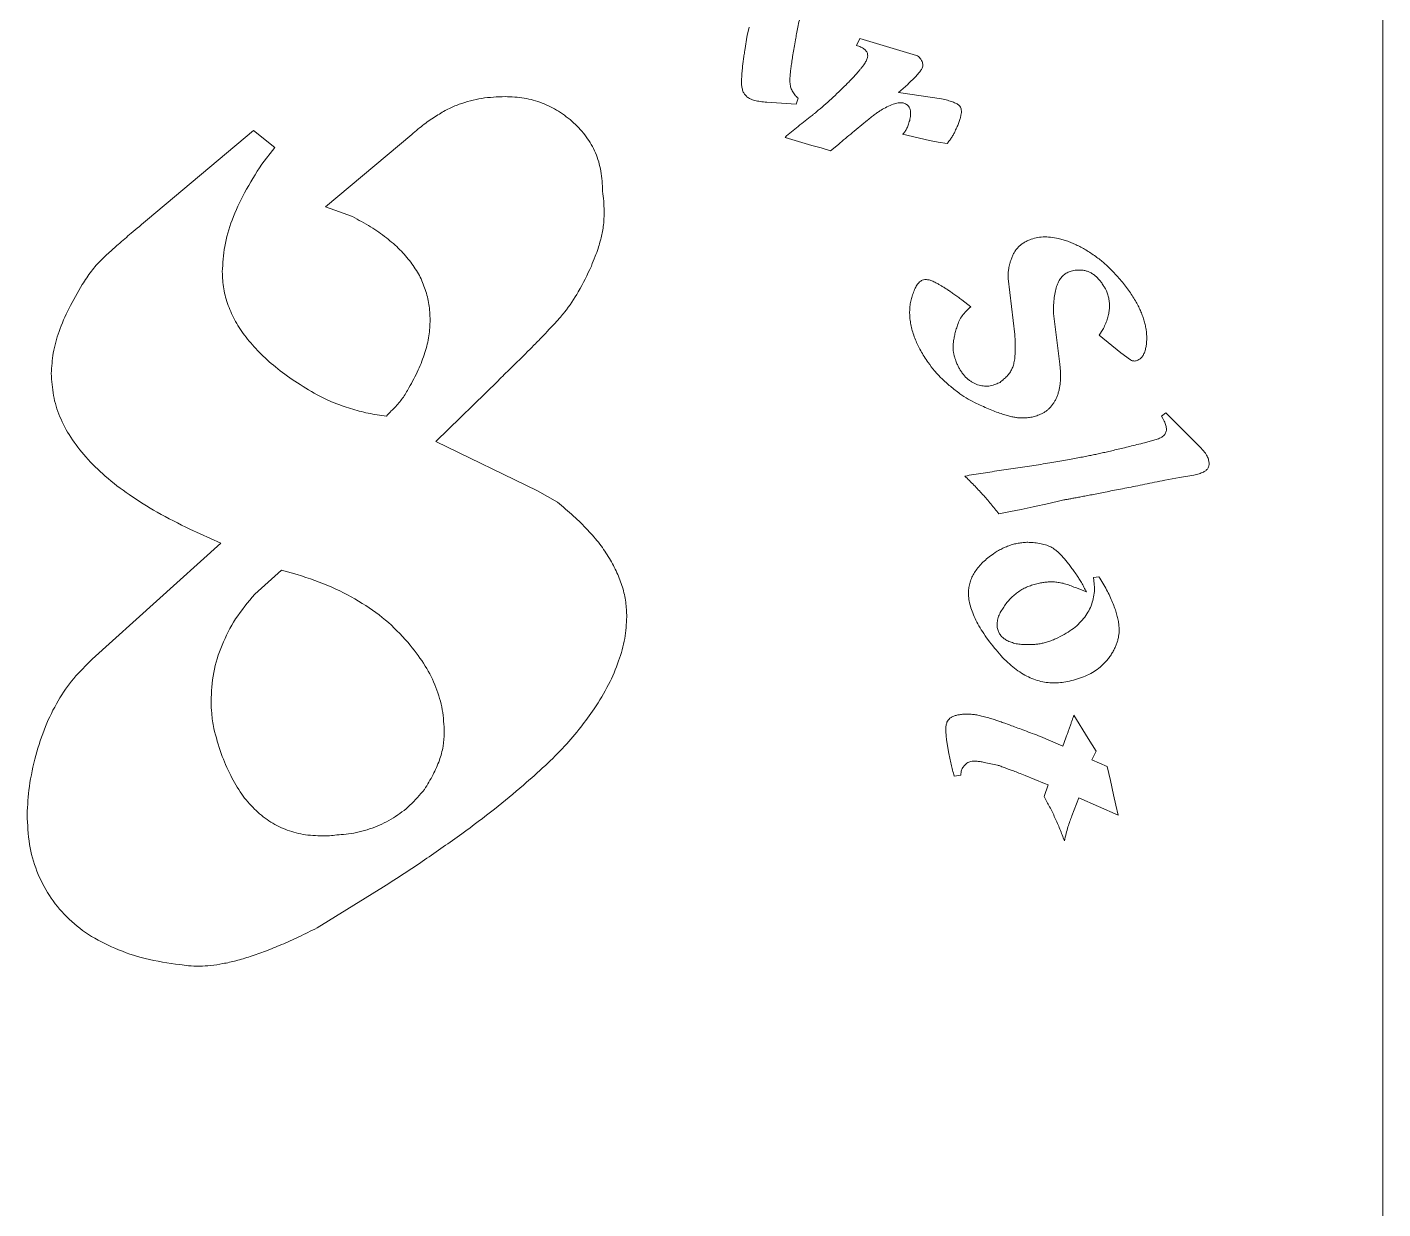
# Model space of a CAD drawing. Header units: millimetres. Extents: x -30 to 30, y -30 to 30.
# Drawn here: x 8.98 to 30, y 0.12 to 18.45 of the extents above; entities that cross this region are included whole.
import ezdxf

# ---------------------------------------------------------------- set-up
doc = ezdxf.new("R2010")
doc.units = ezdxf.units.MM

msp = doc.modelspace()

# ---------------------------------------------------------------- linework, layer by layer
at = {"color": 7, "linetype": 'Continuous', "lineweight": 15}
for p, q in [((30, -22), (30, 22)), ((20.146, 18.321), (20.107, 18.087)), ((20.169, 18.421), (20.146, 18.321)), ((20.173, 18.447), (20.169, 18.421)), ((21.889, 18.272), (21.838, 18.16)), ((21.838, 18.16), (21.892, 18.145)), ((22.768, 18.009), (21.889, 18.272)), ((22.648, 17.573), (22.748, 17.673)), ((22.492, 17.432), (22.637, 17.557)), ((22.637, 17.557), (22.648, 17.573)), ((20.451, 17.283), (20.905, 17.252)), ((20.905, 17.252), (20.934, 17.346)), ((23.157, 17.335), (22.492, 17.432)), ((23.208, 17.324), (23.157, 17.335)), ((10.846, 15.464), (12.489, 16.844)), ((12.489, 16.844), (12.819, 16.58)), ((13.609, 15.661), (14.944, 16.78)), ((20.731, 16.738), (20.942, 16.675)), ((20.942, 16.675), (21.148, 16.613)), ((21.148, 16.613), (21.293, 16.573)), ((21.437, 16.527), (21.561, 16.629)), ((22.555, 16.786), (22.972, 16.691)), ((22.972, 16.691), (23.107, 16.665)), ((23.107, 16.665), (23.243, 16.642)), ((12.819, 16.58), (12.619, 16.32)), ((21.293, 16.573), (21.437, 16.527)), ((14.024, 15.508), (13.609, 15.661)), ((24.192, 14.547), (24.292, 13.681)), ((23.611, 14.108), (23.474, 14.216)), ((24.901, 13.967), (24.895, 14.004)), ((24.992, 13.221), (24.901, 13.967)), ((24.292, 13.681), (24.301, 13.576)), ((25.657, 13.756), (25.602, 13.67)), ((25.602, 13.67), (25.939, 13.398)), ((25.939, 13.398), (26.089, 13.286)), ((16.283, 12.964), (15.319, 12.022)), ((26.636, 12.464), (26.566, 12.415)), ((26.566, 12.415), (26.591, 12.378)), ((27.042, 12.059), (26.636, 12.464)), ((15.319, 12.022), (16.895, 11.255)), ((26.5, 12.058), (26.306, 12.002)), ((27.064, 12.035), (27.042, 12.059)), ((27.17, 11.928), (27.064, 12.035)), ((27.243, 11.847), (27.17, 11.928)), ((26.62, 11.42), (26.845, 11.462)), ((26.845, 11.462), (27.069, 11.499)), ((16.895, 11.255), (17.203, 11.08)), ((24.045, 10.901), (24.228, 10.936)), ((24.228, 10.936), (24.39, 10.968)), ((24.39, 10.968), (24.577, 11.008)), ((24.577, 11.008), (24.823, 11.062)), ((24.823, 11.062), (25.014, 11.108)), ((11.985, 10.443), (11.503, 10.662)), ((9.99, 8.644), (11.985, 10.443)), ((12.927, 10.027), (12.511, 9.653)), ((13.168, 9.961), (12.927, 10.027)), ((25.594, 9.925), (25.511, 9.913)), ((25.511, 9.913), (25.526, 9.816)), ((25.233, 9.756), (25.403, 9.688)), ((24.068, 9.371), (24.121, 9.454)), ((25.429, 7.414), (25.21, 7.776)), ((23.236, 7.395), (23.262, 7.244)), ((25.036, 7.295), (24.693, 7.445)), ((25.087, 7.427), (25.036, 7.295)), ((25.494, 7.315), (25.429, 7.414)), ((23.262, 7.244), (23.268, 7.208)), ((25.49, 7.087), (25.555, 7.219)), ((25.555, 7.219), (25.494, 7.315)), ((23.821, 7.045), (23.998, 7.007)), ((23.998, 7.007), (24.025, 7.001)), ((25.728, 6.982), (25.49, 7.087)), ((25.777, 6.763), (25.728, 6.982)), ((23.354, 6.832), (23.457, 6.847)), ((24.453, 6.843), (24.753, 6.719)), ((25.825, 6.543), (25.777, 6.763)), ((24.813, 6.695), (24.748, 6.515)), ((24.753, 6.719), (24.813, 6.695)), ((25.862, 6.383), (25.825, 6.543)), ((25.178, 6.219), (25.284, 6.496)), ((25.284, 6.496), (25.894, 6.225)), ((25.894, 6.225), (25.862, 6.383)), ((14.507, 5.114), (13.476, 4.479))]:
    msp.add_line(p, q, dxfattribs=at)
for points, knots in [([(20.983, 18.668), (20.973, 18.63), (20.954, 18.557), (20.93, 18.449), (20.909, 18.348), (20.899, 18.282), (20.893, 18.25)], [0, 0, 0, 0, 0.2742187, 0.5312352, 0.774204, 1, 1, 1, 1]), ([(20.141, 17.367), (20.128, 17.379), (20.102, 17.404), (20.077, 17.455), (20.061, 17.516), (20.056, 17.574), (20.057, 17.627), (20.059, 17.674), (20.062, 17.728), (20.069, 17.787), (20.074, 17.854), (20.084, 17.926), (20.095, 18.005), (20.103, 18.059), (20.107, 18.087)], [0, 0, 0, 0, 0.07019, 0.144278, 0.226777, 0.32108, 0.375994, 0.43982, 0.5117, 0.591811, 0.680824, 0.779039, 0.885387, 1, 1, 1, 1]), ([(20.893, 18.25), (20.886, 18.21), (20.872, 18.133), (20.853, 18.022), (20.838, 17.923), (20.825, 17.835), (20.816, 17.759), (20.81, 17.694), (20.806, 17.64), (20.806, 17.583), (20.816, 17.522), (20.84, 17.455), (20.88, 17.395), (20.916, 17.362), (20.934, 17.346)], [0, 0, 0, 0, 0.129975, 0.247826, 0.353339, 0.446751, 0.52799, 0.596415, 0.653535, 0.698734, 0.77475, 0.847584, 0.921827, 1, 1, 1, 1]), ([(21.217, 17.132), (21.296, 17.199), (21.454, 17.334), (21.622, 17.497), (21.73, 17.607), (21.779, 17.659), (21.824, 17.706), (21.863, 17.751), (21.898, 17.791), (21.927, 17.829), (21.953, 17.862), (21.978, 17.901), (22.002, 17.945), (22.015, 17.996), (22.011, 18.043), (21.995, 18.068), (21.986, 18.08)], [0, 0, 0, 0, 0.24232, 0.489594, 0.549666, 0.605357, 0.656301, 0.703274, 0.744793, 0.782409, 0.815353, 0.843799, 0.891982, 0.93131, 0.965688, 1, 1, 1, 1]), ([(21.986, 18.08), (21.974, 18.093), (21.946, 18.12), (21.911, 18.136), (21.892, 18.145)], [0, 0, 0, 0, 0.462157, 1, 1, 1, 1]), ([(22.828, 17.963), (22.838, 17.948), (22.859, 17.917), (22.87, 17.867), (22.862, 17.819), (22.837, 17.777), (22.799, 17.726), (22.767, 17.692), (22.748, 17.673)], [0, 0, 0, 0, 0.160663, 0.334371, 0.437785, 0.580634, 0.765626, 1, 1, 1, 1]), ([(22.768, 18.009), (22.779, 18.003), (22.802, 17.992), (22.82, 17.973), (22.828, 17.963)], [0, 0, 0, 0, 0.494018, 1, 1, 1, 1]), ([(14.944, 16.78), (15.008, 16.836), (15.129, 16.942), (15.321, 17.068), (15.498, 17.18), (15.733, 17.273), (16.028, 17.356), (16.27, 17.365), (16.391, 17.37)], [0, 0, 0, 0, 0.1574756, 0.3014031, 0.4301389, 0.5482103, 0.7735147, 1, 1, 1, 1]), ([(16.391, 17.37), (16.491, 17.366), (16.686, 17.357), (16.968, 17.278), (17.226, 17.147), (17.46, 16.971), (17.656, 16.754), (17.805, 16.5), (17.888, 16.21), (17.898, 16.007), (17.904, 15.902)], [0, 0, 0, 0, 0.1271813, 0.2488485, 0.3694279, 0.4945345, 0.6195902, 0.7409883, 0.8659859, 1, 1, 1, 1]), ([(20.451, 17.283), (20.416, 17.286), (20.352, 17.291), (20.265, 17.308), (20.194, 17.33), (20.157, 17.355), (20.141, 17.367)], [0, 0, 0, 0, 0.3204394, 0.591623, 0.815761, 1, 1, 1, 1]), ([(22.409, 17.252), (22.376, 17.238), (22.311, 17.212), (22.235, 17.171), (22.177, 17.132), (22.127, 17.097), (22.07, 17.054), (22.031, 17.021), (22.01, 17.004)], [0, 0, 0, 0, 0.231205, 0.439596, 0.54783, 0.67627, 0.827885, 1, 1, 1, 1]), ([(22.643, 17.219), (22.637, 17.226), (22.624, 17.24), (22.601, 17.257), (22.575, 17.268), (22.546, 17.275), (22.515, 17.275), (22.482, 17.273), (22.446, 17.264), (22.422, 17.256), (22.409, 17.252)], [0, 0, 0, 0, 0.114249, 0.222704, 0.333574, 0.446085, 0.566075, 0.696791, 0.840948, 1, 1, 1, 1]), ([(23.208, 17.324), (23.236, 17.316), (23.288, 17.302), (23.356, 17.277), (23.408, 17.252), (23.431, 17.23), (23.442, 17.22)], [0, 0, 0, 0, 0.342498, 0.620293, 0.837223, 1, 1, 1, 1]), ([(20.731, 16.738), (20.765, 16.766), (20.834, 16.823), (20.937, 16.909), (21.043, 16.994), (21.114, 17.049), (21.15, 17.077)], [0, 0, 0, 0, 0.247179, 0.495136, 0.746889, 1, 1, 1, 1]), ([(21.15, 17.077), (21.164, 17.088), (21.186, 17.106), (21.208, 17.124), (21.217, 17.132)], [0, 0, 0, 0, 0.592567, 1, 1, 1, 1]), ([(22.676, 17.151), (22.673, 17.163), (22.666, 17.188), (22.651, 17.209), (22.643, 17.219)], [0, 0, 0, 0, 0.483901, 1, 1, 1, 1]), ([(22.664, 17), (22.67, 17.026), (22.681, 17.076), (22.677, 17.127), (22.676, 17.151)], [0, 0, 0, 0, 0.523384, 1, 1, 1, 1]), ([(23.442, 17.22), (23.447, 17.212), (23.458, 17.194), (23.466, 17.161), (23.465, 17.122), (23.46, 17.077), (23.447, 17.025), (23.427, 16.968), (23.401, 16.903), (23.379, 16.858), (23.368, 16.835)], [0, 0, 0, 0, 0.071203, 0.151435, 0.245501, 0.35653, 0.486713, 0.637478, 0.80701, 1, 1, 1, 1]), ([(22.01, 17.004), (21.97, 16.972), (21.893, 16.907), (21.778, 16.814), (21.667, 16.721), (21.596, 16.66), (21.561, 16.629)], [0, 0, 0, 0, 0.262357, 0.516763, 0.76133, 1, 1, 1, 1]), ([(22.555, 16.786), (22.566, 16.797), (22.589, 16.821), (22.617, 16.869), (22.643, 16.929), (22.656, 16.975), (22.664, 17)], [0, 0, 0, 0, 0.185256, 0.409262, 0.67922, 1, 1, 1, 1]), ([(23.368, 16.835), (23.36, 16.817), (23.345, 16.783), (23.315, 16.734), (23.281, 16.687), (23.256, 16.657), (23.243, 16.642)], [0, 0, 0, 0, 0.244725, 0.491354, 0.741781, 1, 1, 1, 1]), ([(12.619, 16.32), (12.527, 16.175), (12.351, 15.899), (12.155, 15.472), (12.031, 15.057), (12.015, 14.784), (12.007, 14.652)], [0, 0, 0, 0, 0.285858, 0.544999, 0.780728, 1, 1, 1, 1]), ([(17.904, 15.902), (17.91, 15.851), (17.92, 15.763), (17.924, 15.675), (17.926, 15.638)], [0, 0, 0, 0, 0.579231, 1, 1, 1, 1]), ([(17.926, 15.638), (17.926, 15.552), (17.926, 15.398), (17.895, 15.246), (17.882, 15.178)], [0, 0, 0, 0, 0.555198, 1, 1, 1, 1]), ([(9.837, 14.455), (9.882, 14.525), (9.969, 14.662), (10.11, 14.821), (10.254, 14.953), (10.408, 15.092), (10.611, 15.265), (10.763, 15.393), (10.846, 15.464)], [0, 0, 0, 0, 0.173651, 0.338274, 0.44157, 0.584142, 0.770833, 1, 1, 1, 1]), ([(15.23, 13.906), (15.226, 13.987), (15.22, 14.147), (15.158, 14.378), (15.068, 14.601), (14.93, 14.807), (14.76, 15.004), (14.549, 15.186), (14.303, 15.36), (14.12, 15.457), (14.024, 15.508)], [0, 0, 0, 0, 0.114214, 0.2254, 0.337531, 0.453471, 0.574534, 0.706166, 0.847064, 1, 1, 1, 1]), ([(17.882, 15.178), (17.875, 15.156), (17.86, 15.102), (17.833, 15.005), (17.782, 14.884), (17.748, 14.792), (17.729, 14.741)], [0, 0, 0, 0, 0.149376, 0.3635941, 0.6493819, 1, 1, 1, 1]), ([(24.231, 14.829), (24.237, 14.847), (24.249, 14.884), (24.274, 14.935), (24.303, 14.982), (24.337, 15.025), (24.377, 15.063), (24.421, 15.097), (24.471, 15.126), (24.506, 15.142), (24.524, 15.15)], [0, 0, 0, 0, 0.13072, 0.255917, 0.377088, 0.499079, 0.619306, 0.742707, 0.868878, 1, 1, 1, 1]), ([(24.524, 15.15), (24.557, 15.161), (24.624, 15.184), (24.733, 15.196), (24.85, 15.192), (24.929, 15.176), (24.97, 15.168)], [0, 0, 0, 0, 0.22873, 0.468143, 0.723418, 1, 1, 1, 1]), ([(24.97, 15.168), (24.994, 15.162), (25.043, 15.15), (25.116, 15.126), (25.19, 15.097), (25.264, 15.063), (25.339, 15.024), (25.414, 14.98), (25.491, 14.931), (25.541, 14.895), (25.566, 14.877)], [0, 0, 0, 0, 0.111632, 0.227124, 0.344938, 0.466738, 0.592902, 0.724628, 0.859973, 1, 1, 1, 1]), ([(17.729, 14.741), (17.665, 14.607), (17.545, 14.359), (17.375, 14.099), (17.245, 13.944), (17.163, 13.852), (17.06, 13.745), (16.942, 13.619), (16.803, 13.478), (16.646, 13.321), (16.47, 13.149), (16.347, 13.028), (16.283, 12.964)], [0, 0, 0, 0, 0.192972, 0.358378, 0.401307, 0.454828, 0.518988, 0.594802, 0.679343, 0.776509, 0.882425, 1, 1, 1, 1]), ([(24.192, 14.547), (24.191, 14.567), (24.19, 14.606), (24.193, 14.657), (24.2, 14.701), (24.207, 14.74), (24.218, 14.783), (24.226, 14.813), (24.231, 14.829)], [0, 0, 0, 0, 0.205905, 0.416881, 0.536306, 0.672875, 0.827734, 1, 1, 1, 1]), ([(25.566, 14.877), (25.61, 14.844), (25.697, 14.776), (25.774, 14.697), (25.813, 14.657)], [0, 0, 0, 0, 0.499154, 1, 1, 1, 1]), ([(12.007, 14.652), (12.011, 14.564), (12.019, 14.386), (12.094, 14.126), (12.208, 13.873), (12.375, 13.63), (12.583, 13.395), (12.836, 13.165), (13.137, 12.946), (13.359, 12.815), (13.476, 12.746)], [0, 0, 0, 0, 0.104707, 0.210218, 0.319351, 0.434405, 0.558218, 0.692583, 0.839164, 1, 1, 1, 1]), ([(22.708, 14.294), (22.718, 14.323), (22.737, 14.376), (22.772, 14.444), (22.81, 14.495), (22.842, 14.514), (22.856, 14.522)], [0, 0, 0, 0, 0.332554, 0.606277, 0.823711, 1, 1, 1, 1]), ([(22.856, 14.522), (22.871, 14.526), (22.901, 14.535), (22.954, 14.53), (23.012, 14.513), (23.063, 14.489), (23.109, 14.463), (23.149, 14.44), (23.193, 14.412), (23.241, 14.38), (23.294, 14.346), (23.35, 14.305), (23.411, 14.263), (23.452, 14.232), (23.474, 14.216)], [0, 0, 0, 0, 0.063102, 0.135041, 0.218284, 0.317587, 0.375179, 0.440747, 0.513682, 0.595136, 0.684604, 0.781604, 0.886625, 1, 1, 1, 1]), ([(25.135, 14.653), (25.114, 14.644), (25.073, 14.624), (25.022, 14.576), (24.979, 14.516), (24.945, 14.442), (24.919, 14.354), (24.903, 14.251), (24.894, 14.133), (24.895, 14.049), (24.895, 14.004)], [0, 0, 0, 0, 0.09223, 0.184618, 0.283809, 0.39212, 0.515138, 0.656592, 0.817292, 1, 1, 1, 1]), ([(25.671, 14.437), (25.657, 14.457), (25.632, 14.495), (25.589, 14.545), (25.546, 14.588), (25.501, 14.621), (25.454, 14.648), (25.406, 14.666), (25.355, 14.678), (25.304, 14.681), (25.255, 14.678), (25.21, 14.674), (25.17, 14.666), (25.146, 14.657), (25.135, 14.653)], [0, 0, 0, 0, 0.1125517, 0.2164361, 0.3110806, 0.399953, 0.4837346, 0.5654822, 0.6458882, 0.7286525, 0.8081767, 0.8786103, 0.9427993, 1, 1, 1, 1]), ([(25.813, 14.657), (25.839, 14.63), (25.89, 14.576), (25.962, 14.493), (26.027, 14.409), (26.086, 14.327), (26.138, 14.245), (26.185, 14.167), (26.224, 14.09), (26.246, 14.04), (26.257, 14.015)], [0, 0, 0, 0, 0.144757, 0.28383, 0.418214, 0.548572, 0.672806, 0.789037, 0.897851, 1, 1, 1, 1]), ([(9.355, 13.075), (9.362, 13.182), (9.377, 13.403), (9.473, 13.742), (9.627, 14.097), (9.765, 14.332), (9.837, 14.455)], [0, 0, 0, 0, 0.215559, 0.448643, 0.710003, 1, 1, 1, 1]), ([(22.753, 13.598), (22.741, 13.63), (22.717, 13.692), (22.691, 13.786), (22.673, 13.878), (22.663, 13.967), (22.663, 14.054), (22.669, 14.137), (22.684, 14.217), (22.7, 14.269), (22.708, 14.294)], [0, 0, 0, 0, 0.143117, 0.279879, 0.410234, 0.536055, 0.657499, 0.774672, 0.887941, 1, 1, 1, 1]), ([(25.657, 13.756), (25.67, 13.782), (25.696, 13.833), (25.726, 13.911), (25.746, 13.988), (25.759, 14.062), (25.762, 14.135), (25.757, 14.207), (25.743, 14.277), (25.727, 14.321), (25.719, 14.344)], [0, 0, 0, 0, 0.144168, 0.280773, 0.409607, 0.532486, 0.651594, 0.767657, 0.8837, 1, 1, 1, 1]), ([(25.7, 14.39), (25.694, 14.399), (25.683, 14.414), (25.674, 14.43), (25.671, 14.437)], [0, 0, 0, 0, 0.5800109, 1, 1, 1, 1]), ([(25.719, 14.344), (25.716, 14.352), (25.71, 14.367), (25.703, 14.383), (25.7, 14.39)], [0, 0, 0, 0, 0.5182795, 1, 1, 1, 1]), ([(23.611, 14.108), (23.586, 14.087), (23.537, 14.046), (23.478, 13.973), (23.429, 13.893), (23.409, 13.835), (23.399, 13.806)], [0, 0, 0, 0, 0.258086, 0.506976, 0.752479, 1, 1, 1, 1]), ([(14.9, 12.853), (14.951, 12.945), (15.05, 13.121), (15.148, 13.393), (15.22, 13.652), (15.226, 13.824), (15.23, 13.906)], [0, 0, 0, 0, 0.282268, 0.540449, 0.777618, 1, 1, 1, 1]), ([(26.257, 14.015), (26.266, 13.991), (26.284, 13.943), (26.306, 13.871), (26.323, 13.799), (26.334, 13.73), (26.339, 13.661), (26.339, 13.594), (26.335, 13.528), (26.326, 13.485), (26.322, 13.464)], [0, 0, 0, 0, 0.138796, 0.272379, 0.402408, 0.527172, 0.64835, 0.766819, 0.884489, 1, 1, 1, 1]), ([(23.399, 13.806), (23.391, 13.78), (23.375, 13.73), (23.358, 13.657), (23.345, 13.589), (23.338, 13.526), (23.337, 13.466), (23.341, 13.411), (23.35, 13.36), (23.361, 13.329), (23.366, 13.314)], [0, 0, 0, 0, 0.160786, 0.309601, 0.447498, 0.574574, 0.693096, 0.802658, 0.904649, 1, 1, 1, 1]), ([(22.951, 13.245), (22.93, 13.276), (22.89, 13.336), (22.836, 13.427), (22.79, 13.513), (22.765, 13.57), (22.753, 13.598)], [0, 0, 0, 0, 0.278516, 0.537543, 0.777077, 1, 1, 1, 1]), ([(24.106, 12.974), (24.125, 12.989), (24.161, 13.02), (24.207, 13.073), (24.243, 13.129), (24.269, 13.192), (24.287, 13.265), (24.298, 13.353), (24.303, 13.459), (24.301, 13.535), (24.301, 13.576)], [0, 0, 0, 0, 0.111678, 0.215663, 0.315283, 0.412742, 0.521864, 0.655625, 0.814444, 1, 1, 1, 1]), ([(26.322, 13.464), (26.316, 13.442), (26.306, 13.4), (26.277, 13.345), (26.239, 13.303), (26.207, 13.286), (26.191, 13.278)], [0, 0, 0, 0, 0.291284, 0.544683, 0.773666, 1, 1, 1, 1]), ([(23.442, 12.763), (23.392, 12.801), (23.295, 12.873), (23.164, 12.992), (23.048, 13.114), (22.983, 13.202), (22.951, 13.245)], [0, 0, 0, 0, 0.2695, 0.525636, 0.768017, 1, 1, 1, 1]), ([(23.366, 13.314), (23.371, 13.3), (23.379, 13.275), (23.388, 13.251), (23.391, 13.241)], [0, 0, 0, 0, 0.574048, 1, 1, 1, 1]), ([(26.191, 13.278), (26.182, 13.275), (26.165, 13.269), (26.138, 13.269), (26.112, 13.273), (26.097, 13.282), (26.089, 13.286)], [0, 0, 0, 0, 0.265967, 0.508854, 0.749416, 1, 1, 1, 1]), ([(11.503, 10.662), (11.333, 10.747), (11.01, 10.908), (10.572, 11.183), (10.198, 11.466), (9.893, 11.766), (9.653, 12.076), (9.48, 12.397), (9.377, 12.733), (9.363, 12.962), (9.355, 13.075)], [0, 0, 0, 0, 0.167058, 0.317719, 0.455206, 0.579685, 0.693321, 0.798735, 0.899814, 1, 1, 1, 1]), ([(23.391, 13.241), (23.399, 13.223), (23.414, 13.188), (23.44, 13.139), (23.469, 13.094), (23.501, 13.053), (23.534, 13.016), (23.571, 12.983), (23.611, 12.954), (23.666, 12.922), (23.737, 12.892), (23.825, 12.877), (23.914, 12.881), (23.97, 12.9), (23.999, 12.91)], [0, 0, 0, 0, 0.075083, 0.146675, 0.215995, 0.283104, 0.34793, 0.410975, 0.474655, 0.537187, 0.658134, 0.77098, 0.883259, 1, 1, 1, 1]), ([(24.992, 13.221), (24.994, 13.195), (25, 13.146), (25.004, 13.074), (25.004, 13.005), (25, 12.939), (24.992, 12.877), (24.98, 12.818), (24.965, 12.763), (24.946, 12.711), (24.924, 12.662), (24.897, 12.619), (24.868, 12.578), (24.835, 12.541), (24.799, 12.508), (24.759, 12.479), (24.716, 12.454), (24.686, 12.44), (24.67, 12.434)], [0, 0, 0, 0, 0.083083, 0.161592, 0.237106, 0.308435, 0.376586, 0.441184, 0.503819, 0.563666, 0.621581, 0.677084, 0.731176, 0.785167, 0.837607, 0.891117, 0.944647, 1, 1, 1, 1]), ([(14.681, 12.549), (14.723, 12.595), (14.808, 12.688), (14.869, 12.798), (14.9, 12.853)], [0, 0, 0, 0, 0.496693, 1, 1, 1, 1]), ([(23.999, 12.91), (24.01, 12.915), (24.033, 12.924), (24.055, 12.933), (24.067, 12.938)], [0, 0, 0, 0, 0.495838, 1, 1, 1, 1]), ([(24.067, 12.938), (24.075, 12.946), (24.087, 12.958), (24.101, 12.969), (24.106, 12.974)], [0, 0, 0, 0, 0.6189928, 1, 1, 1, 1]), ([(13.476, 12.746), (13.56, 12.703), (13.729, 12.619), (13.996, 12.531), (14.268, 12.453), (14.456, 12.428), (14.551, 12.416)], [0, 0, 0, 0, 0.250964, 0.49758, 0.747286, 1, 1, 1, 1]), ([(23.701, 12.612), (23.656, 12.634), (23.566, 12.677), (23.484, 12.734), (23.442, 12.763)], [0, 0, 0, 0, 0.490845, 1, 1, 1, 1]), ([(24.103, 12.446), (24.072, 12.456), (24.008, 12.479), (23.909, 12.517), (23.806, 12.562), (23.736, 12.595), (23.701, 12.612)], [0, 0, 0, 0, 0.226837, 0.469273, 0.727305, 1, 1, 1, 1]), ([(14.551, 12.416), (14.576, 12.442), (14.619, 12.487), (14.663, 12.531), (14.681, 12.549)], [0, 0, 0, 0, 0.590412, 1, 1, 1, 1]), ([(24.363, 12.388), (24.345, 12.39), (24.305, 12.393), (24.243, 12.405), (24.174, 12.422), (24.128, 12.438), (24.103, 12.446)], [0, 0, 0, 0, 0.211273, 0.447386, 0.709962, 1, 1, 1, 1]), ([(24.67, 12.434), (24.646, 12.425), (24.599, 12.408), (24.523, 12.393), (24.444, 12.385), (24.391, 12.387), (24.363, 12.388)], [0, 0, 0, 0, 0.240739, 0.485027, 0.737746, 1, 1, 1, 1]), ([(26.5, 12.058), (26.513, 12.062), (26.537, 12.071), (26.57, 12.088), (26.597, 12.107), (26.618, 12.129), (26.633, 12.154), (26.642, 12.18), (26.645, 12.209), (26.643, 12.229), (26.642, 12.239)], [0, 0, 0, 0, 0.159, 0.303354, 0.431928, 0.549755, 0.659548, 0.767382, 0.880037, 1, 1, 1, 1]), ([(26.642, 12.239), (26.64, 12.249), (26.636, 12.27), (26.625, 12.302), (26.61, 12.339), (26.597, 12.365), (26.591, 12.378)], [0, 0, 0, 0, 0.199961, 0.42839, 0.696673, 1, 1, 1, 1]), ([(24.663, 11.661), (24.709, 11.669), (24.799, 11.684), (24.929, 11.706), (25.05, 11.727), (25.163, 11.747), (25.266, 11.767), (25.362, 11.784), (25.448, 11.801), (25.528, 11.818), (25.607, 11.835), (25.689, 11.854), (25.777, 11.873), (25.871, 11.896), (25.972, 11.919), (26.078, 11.945), (26.19, 11.973), (26.267, 11.992), (26.306, 12.002)], [0, 0, 0, 0, 0.083815, 0.162453, 0.235592, 0.303623, 0.366478, 0.424157, 0.476736, 0.523757, 0.570474, 0.620521, 0.674581, 0.732065, 0.793562, 0.858779, 0.927337, 1, 1, 1, 1]), ([(27.243, 11.847), (27.251, 11.835), (27.265, 11.813), (27.283, 11.779), (27.296, 11.748), (27.3, 11.728), (27.302, 11.718)], [0, 0, 0, 0, 0.29955, 0.560627, 0.79548, 1, 1, 1, 1]), ([(23.517, 11.485), (23.612, 11.501), (23.802, 11.532), (24.088, 11.575), (24.375, 11.618), (24.567, 11.647), (24.663, 11.661)], [0, 0, 0, 0, 0.248316, 0.497967, 0.748659, 1, 1, 1, 1]), ([(27.302, 11.718), (27.304, 11.699), (27.308, 11.664), (27.294, 11.614), (27.264, 11.572), (27.234, 11.556), (27.219, 11.547)], [0, 0, 0, 0, 0.272582, 0.511953, 0.743235, 1, 1, 1, 1]), ([(24.045, 10.901), (24.005, 10.952), (23.924, 11.054), (23.796, 11.203), (23.66, 11.346), (23.565, 11.439), (23.517, 11.485)], [0, 0, 0, 0, 0.247081, 0.496296, 0.746713, 1, 1, 1, 1]), ([(26.62, 11.42), (26.567, 11.41), (26.463, 11.389), (26.311, 11.359), (26.168, 11.329), (26.031, 11.303), (25.904, 11.277), (25.783, 11.255), (25.671, 11.231), (25.567, 11.212), (25.471, 11.192), (25.382, 11.177), (25.302, 11.16), (25.229, 11.148), (25.164, 11.134), (25.107, 11.125), (25.058, 11.116), (25.028, 11.111), (25.014, 11.108)], [0, 0, 0, 0, 0.0996629, 0.1940177, 0.2838569, 0.3682304, 0.4481666, 0.5230346, 0.5930678, 0.6576371, 0.7177675, 0.7728322, 0.82306, 0.8682241, 0.9085494, 0.9442125, 0.9745633, 1, 1, 1, 1]), ([(27.219, 11.547), (27.207, 11.542), (27.184, 11.533), (27.149, 11.521), (27.11, 11.51), (27.083, 11.503), (27.069, 11.499)], [0, 0, 0, 0, 0.236152, 0.471852, 0.721153, 1, 1, 1, 1]), ([(17.203, 11.08), (17.287, 11.01), (17.451, 10.873), (17.67, 10.656), (17.86, 10.439), (18.009, 10.215), (18.129, 9.991), (18.216, 9.765), (18.269, 9.535), (18.275, 9.38), (18.278, 9.304)], [0, 0, 0, 0, 0.153903, 0.29694, 0.430985, 0.555475, 0.67238, 0.784535, 0.893436, 1, 1, 1, 1]), ([(23.988, 10.298), (24.011, 10.312), (24.056, 10.34), (24.126, 10.376), (24.199, 10.405), (24.271, 10.429), (24.346, 10.444), (24.421, 10.456), (24.498, 10.459), (24.55, 10.456), (24.576, 10.455)], [0, 0, 0, 0, 0.130991, 0.257716, 0.382932, 0.505898, 0.627915, 0.750544, 0.874228, 1, 1, 1, 1]), ([(24.576, 10.455), (24.61, 10.451), (24.675, 10.444), (24.767, 10.421), (24.85, 10.389), (24.91, 10.35), (24.956, 10.314), (24.992, 10.28), (25.03, 10.24), (25.071, 10.194), (25.113, 10.142), (25.158, 10.084), (25.205, 10.02), (25.236, 9.974), (25.253, 9.951)], [0, 0, 0, 0, 0.11632, 0.222959, 0.322411, 0.415941, 0.464956, 0.521138, 0.583646, 0.65263, 0.728785, 0.812086, 0.902126, 1, 1, 1, 1]), ([(23.578, 9.719), (23.581, 9.746), (23.587, 9.8), (23.612, 9.878), (23.646, 9.954), (23.692, 10.028), (23.75, 10.099), (23.818, 10.169), (23.898, 10.236), (23.957, 10.276), (23.988, 10.298)], [0, 0, 0, 0, 0.110108, 0.220028, 0.333627, 0.451266, 0.574826, 0.707214, 0.848388, 1, 1, 1, 1]), ([(14.922, 8.863), (14.813, 8.984), (14.591, 9.229), (14.174, 9.524), (13.7, 9.781), (13.35, 9.899), (13.168, 9.961)], [0, 0, 0, 0, 0.232044, 0.472179, 0.725857, 1, 1, 1, 1]), ([(25.253, 9.951), (25.264, 9.933), (25.29, 9.894), (25.327, 9.831), (25.367, 9.762), (25.391, 9.713), (25.403, 9.688)], [0, 0, 0, 0, 0.211072, 0.457509, 0.725003, 1, 1, 1, 1]), ([(25.594, 9.925), (25.617, 9.892), (25.662, 9.828), (25.698, 9.758), (25.716, 9.723)], [0, 0, 0, 0, 0.5049024, 1, 1, 1, 1]), ([(23.977, 8.819), (23.943, 8.862), (23.879, 8.944), (23.793, 9.069), (23.721, 9.189), (23.664, 9.304), (23.62, 9.414), (23.591, 9.52), (23.575, 9.621), (23.577, 9.687), (23.578, 9.719)], [0, 0, 0, 0, 0.162479, 0.312206, 0.450618, 0.578077, 0.695758, 0.803923, 0.90478, 1, 1, 1, 1]), ([(24.657, 9.821), (24.629, 9.814), (24.574, 9.8), (24.496, 9.772), (24.421, 9.736), (24.352, 9.693), (24.286, 9.644), (24.226, 9.587), (24.17, 9.524), (24.137, 9.478), (24.121, 9.454)], [0, 0, 0, 0, 0.128526, 0.253133, 0.376497, 0.49902, 0.620859, 0.744406, 0.870224, 1, 1, 1, 1]), ([(24.91, 9.844), (24.892, 9.844), (24.853, 9.846), (24.793, 9.843), (24.726, 9.834), (24.68, 9.825), (24.657, 9.821)], [0, 0, 0, 0, 0.214757, 0.452956, 0.713801, 1, 1, 1, 1]), ([(25.233, 9.756), (25.204, 9.768), (25.148, 9.79), (25.064, 9.817), (24.986, 9.836), (24.935, 9.841), (24.91, 9.844)], [0, 0, 0, 0, 0.282466, 0.542255, 0.780138, 1, 1, 1, 1]), ([(24.927, 8.963), (24.972, 8.984), (25.059, 9.025), (25.176, 9.1), (25.277, 9.182), (25.361, 9.273), (25.428, 9.37), (25.478, 9.474), (25.513, 9.583), (25.522, 9.658), (25.527, 9.696)], [0, 0, 0, 0, 0.149289, 0.288377, 0.417791, 0.540137, 0.658267, 0.772316, 0.885439, 1, 1, 1, 1]), ([(25.531, 9.756), (25.529, 9.768), (25.526, 9.787), (25.526, 9.808), (25.526, 9.816)], [0, 0, 0, 0, 0.594798, 1, 1, 1, 1]), ([(25.527, 9.696), (25.527, 9.707), (25.529, 9.726), (25.53, 9.746), (25.531, 9.756)], [0, 0, 0, 0, 0.522124, 1, 1, 1, 1]), ([(25.716, 9.723), (25.733, 9.689), (25.766, 9.624), (25.809, 9.528), (25.845, 9.437), (25.872, 9.352), (25.892, 9.271), (25.906, 9.194), (25.911, 9.12), (25.91, 9.073), (25.909, 9.049)], [0, 0, 0, 0, 0.1599719, 0.308843, 0.445678, 0.5708797, 0.6870062, 0.7975747, 0.9012415, 1, 1, 1, 1]), ([(12.511, 9.653), (12.407, 9.529), (12.203, 9.288), (11.995, 8.871), (11.853, 8.439), (11.84, 8.139), (11.833, 7.988)], [0, 0, 0, 0, 0.264193, 0.512509, 0.754132, 1, 1, 1, 1]), ([(18.278, 9.304), (18.272, 9.191), (18.258, 8.958), (18.154, 8.605), (18, 8.236), (17.851, 8), (17.774, 7.877)], [0, 0, 0, 0, 0.220184, 0.455975, 0.714486, 1, 1, 1, 1]), ([(24.068, 9.371), (24.056, 9.344), (24.033, 9.294), (24.024, 9.24), (24.02, 9.214)], [0, 0, 0, 0, 0.533077, 1, 1, 1, 1]), ([(24.02, 9.214), (24.019, 9.193), (24.018, 9.151), (24.031, 9.091), (24.056, 9.037), (24.094, 8.991), (24.143, 8.952), (24.204, 8.919), (24.276, 8.894), (24.329, 8.883), (24.357, 8.877)], [0, 0, 0, 0, 0.122969, 0.234787, 0.343137, 0.451765, 0.568345, 0.695623, 0.839411, 1, 1, 1, 1]), ([(25.909, 9.049), (25.907, 9.031), (25.902, 8.993), (25.891, 8.937), (25.872, 8.881), (25.848, 8.826), (25.82, 8.769), (25.785, 8.713), (25.745, 8.657), (25.716, 8.621), (25.701, 8.603)], [0, 0, 0, 0, 0.111734, 0.226326, 0.342696, 0.46323, 0.588865, 0.720286, 0.856434, 1, 1, 1, 1]), ([(15.449, 7.505), (15.443, 7.625), (15.431, 7.864), (15.327, 8.214), (15.16, 8.554), (15.003, 8.758), (14.922, 8.863)], [0, 0, 0, 0, 0.2400784, 0.4820292, 0.7321963, 1, 1, 1, 1]), ([(24.357, 8.877), (24.384, 8.876), (24.437, 8.872), (24.514, 8.872), (24.585, 8.874), (24.652, 8.88), (24.719, 8.891), (24.786, 8.909), (24.856, 8.932), (24.903, 8.953), (24.927, 8.963)], [0, 0, 0, 0, 0.140708, 0.271001, 0.393442, 0.507194, 0.61988, 0.739135, 0.865963, 1, 1, 1, 1]), ([(9.114, 7.153), (9.161, 7.304), (9.252, 7.597), (9.45, 7.998), (9.692, 8.353), (9.891, 8.548), (9.99, 8.644)], [0, 0, 0, 0, 0.269639, 0.523856, 0.764409, 1, 1, 1, 1]), ([(24.838, 8.279), (24.801, 8.283), (24.725, 8.292), (24.613, 8.323), (24.503, 8.369), (24.394, 8.43), (24.287, 8.505), (24.181, 8.596), (24.076, 8.701), (24.011, 8.779), (23.977, 8.819)], [0, 0, 0, 0, 0.108515, 0.218, 0.331625, 0.450171, 0.575013, 0.707739, 0.84897, 1, 1, 1, 1]), ([(25.701, 8.603), (25.673, 8.575), (25.618, 8.52), (25.523, 8.45), (25.415, 8.392), (25.297, 8.347), (25.176, 8.313), (25.059, 8.288), (24.947, 8.275), (24.874, 8.277), (24.838, 8.279)], [0, 0, 0, 0, 0.122194, 0.245777, 0.372645, 0.508084, 0.643479, 0.769443, 0.887142, 1, 1, 1, 1]), ([(11.833, 7.988), (11.835, 7.927), (11.84, 7.788), (11.861, 7.65), (11.874, 7.572)], [0, 0, 0, 0, 0.433231, 1, 1, 1, 1]), ([(17.774, 7.877), (17.705, 7.78), (17.562, 7.579), (17.31, 7.284), (17.01, 6.987), (16.79, 6.794), (16.676, 6.693)], [0, 0, 0, 0, 0.218699, 0.457812, 0.718308, 1, 1, 1, 1]), ([(23.242, 7.667), (23.248, 7.678), (23.259, 7.702), (23.288, 7.731), (23.325, 7.754), (23.371, 7.772), (23.425, 7.784), (23.488, 7.792), (23.559, 7.793), (23.61, 7.791), (23.637, 7.79)], [0, 0, 0, 0, 0.087602, 0.17706, 0.273951, 0.384113, 0.51085, 0.653532, 0.816208, 1, 1, 1, 1]), ([(23.637, 7.79), (23.659, 7.787), (23.707, 7.781), (23.783, 7.764), (23.868, 7.742), (23.947, 7.718), (24.018, 7.694), (24.084, 7.671), (24.16, 7.645), (24.246, 7.613), (24.343, 7.577), (24.451, 7.537), (24.568, 7.493), (24.65, 7.462), (24.693, 7.445)], [0, 0, 0, 0, 0.059958, 0.129714, 0.208928, 0.298336, 0.350912, 0.413067, 0.485365, 0.568208, 0.661198, 0.763777, 0.87671, 1, 1, 1, 1]), ([(11.874, 7.572), (11.91, 7.441), (11.978, 7.191), (12.126, 6.85), (12.294, 6.557), (12.496, 6.319), (12.722, 6.131), (12.98, 5.999), (13.263, 5.916), (13.462, 5.908), (13.565, 5.904)], [0, 0, 0, 0, 0.1576, 0.300506, 0.43034, 0.547856, 0.660345, 0.769553, 0.881801, 1, 1, 1, 1]), ([(23.236, 7.395), (23.233, 7.424), (23.226, 7.476), (23.223, 7.55), (23.226, 7.613), (23.237, 7.65), (23.242, 7.667)], [0, 0, 0, 0, 0.313061, 0.580811, 0.808225, 1, 1, 1, 1]), ([(25.087, 7.427), (25.09, 7.437), (25.098, 7.46), (25.112, 7.497), (25.128, 7.543), (25.146, 7.595), (25.164, 7.648), (25.181, 7.697), (25.196, 7.739), (25.206, 7.764), (25.21, 7.776)], [0, 0, 0, 0, 0.085261, 0.195381, 0.325798, 0.480484, 0.639126, 0.777465, 0.898872, 1, 1, 1, 1]), ([(15.141, 6.627), (15.187, 6.702), (15.276, 6.846), (15.376, 7.07), (15.436, 7.29), (15.445, 7.435), (15.449, 7.505)], [0, 0, 0, 0, 0.28019, 0.537531, 0.777231, 1, 1, 1, 1]), ([(8.981, 6.234), (8.989, 6.38), (9.004, 6.691), (9.076, 6.993), (9.114, 7.153)], [0, 0, 0, 0, 0.471572, 1, 1, 1, 1]), ([(23.354, 6.832), (23.345, 6.863), (23.328, 6.925), (23.305, 7.017), (23.284, 7.111), (23.274, 7.175), (23.268, 7.208)], [0, 0, 0, 0, 0.250903, 0.496737, 0.743973, 1, 1, 1, 1]), ([(23.497, 6.978), (23.491, 6.969), (23.48, 6.952), (23.472, 6.933), (23.468, 6.925)], [0, 0, 0, 0, 0.56459, 1, 1, 1, 1]), ([(23.821, 7.045), (23.799, 7.05), (23.758, 7.058), (23.701, 7.064), (23.653, 7.067), (23.614, 7.062), (23.581, 7.051), (23.551, 7.033), (23.522, 7.009), (23.506, 6.989), (23.497, 6.978)], [0, 0, 0, 0, 0.19134, 0.354383, 0.486623, 0.591696, 0.684132, 0.780891, 0.886507, 1, 1, 1, 1]), ([(24.453, 6.843), (24.42, 6.855), (24.359, 6.878), (24.277, 6.911), (24.209, 6.935), (24.156, 6.956), (24.114, 6.972), (24.079, 6.984), (24.051, 6.995), (24.033, 6.999), (24.025, 7.001)], [0, 0, 0, 0, 0.232484, 0.426479, 0.58418, 0.705258, 0.799709, 0.881282, 0.947262, 1, 1, 1, 1]), ([(23.468, 6.925), (23.465, 6.914), (23.458, 6.888), (23.457, 6.862), (23.457, 6.847)], [0, 0, 0, 0, 0.444007, 1, 1, 1, 1]), ([(14.047, 5.948), (14.156, 5.974), (14.371, 6.026), (14.663, 6.179), (14.928, 6.373), (15.069, 6.541), (15.141, 6.627)], [0, 0, 0, 0, 0.255596, 0.501365, 0.745772, 1, 1, 1, 1]), ([(16.676, 6.693), (16.528, 6.568), (16.218, 6.305), (15.702, 5.925), (15.131, 5.517), (14.72, 5.252), (14.507, 5.114)], [0, 0, 0, 0, 0.216375, 0.454218, 0.716019, 1, 1, 1, 1]), ([(25.062, 5.828), (25.039, 5.889), (24.994, 6.01), (24.918, 6.187), (24.836, 6.354), (24.777, 6.462), (24.748, 6.515)], [0, 0, 0, 0, 0.260132, 0.512858, 0.75969, 1, 1, 1, 1]), ([(11.351, 3.909), (11.169, 3.934), (10.825, 3.983), (10.348, 4.148), (9.931, 4.36), (9.585, 4.64), (9.315, 4.975), (9.118, 5.355), (9.001, 5.782), (8.988, 6.079), (8.981, 6.234)], [0, 0, 0, 0, 0.1487587, 0.2833771, 0.40904, 0.5278783, 0.6430805, 0.7575487, 0.8746211, 1, 1, 1, 1]), ([(25.178, 6.219), (25.168, 6.191), (25.147, 6.133), (25.116, 6.041), (25.088, 5.939), (25.071, 5.866), (25.062, 5.828)], [0, 0, 0, 0, 0.220134, 0.453517, 0.710301, 1, 1, 1, 1]), ([(13.565, 5.904), (13.591, 5.904), (13.654, 5.906), (13.76, 5.918), (13.895, 5.929), (13.993, 5.941), (14.047, 5.948)], [0, 0, 0, 0, 0.163857, 0.38739, 0.663695, 1, 1, 1, 1]), ([(13.476, 4.479), (13.382, 4.432), (13.201, 4.341), (12.934, 4.221), (12.684, 4.118), (12.447, 4.036), (12.228, 3.967), (12.022, 3.924), (11.834, 3.893), (11.712, 3.888), (11.655, 3.886)], [0, 0, 0, 0, 0.1631599, 0.3146732, 0.4547477, 0.5836466, 0.7037492, 0.8114133, 0.91112, 1, 1, 1, 1]), ([(11.655, 3.886), (11.597, 3.887), (11.495, 3.888), (11.394, 3.902), (11.351, 3.909)], [0, 0, 0, 0, 0.571271, 1, 1, 1, 1])]:
    msp.add_open_spline(points, degree=3, knots=knots, dxfattribs=at)

doc.saveas('drawing.dxf')
